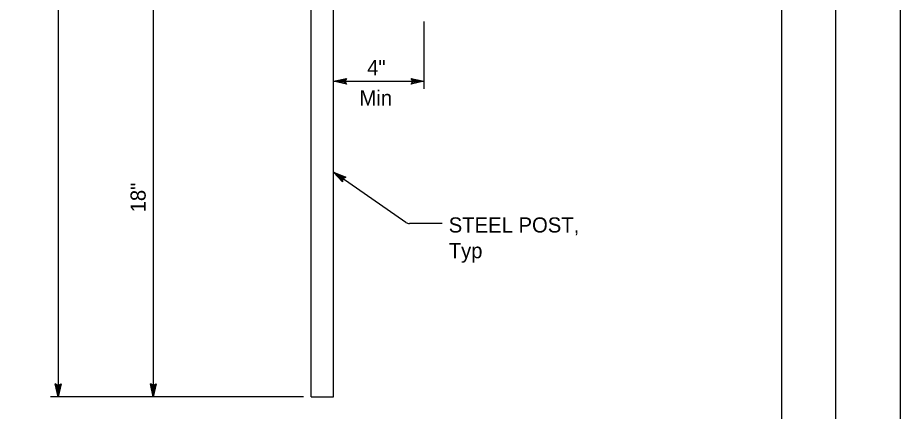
# Model space of a CAD drawing. Extents: x -894 to 866, y -472 to 714.
# Drawn here: x 458.1 to 866, y -215.5 to -33.4 of the extents above; entities that cross this region are included whole.
import ezdxf

# ---------------------------------------------------------------- set-up
doc = ezdxf.new("R2010")
doc.units = 0
for name, color, linetype in [('60 Nongeo Data', 7, 'Continuous'), ('border_PLOTTING-ELEMENTS', 7, 'Continuous'), ('border_rw_22x34_Cut_Lines', 7, 'Continuous'), ('border_SHEET', 7, 'Continuous'), ('mc_FENCE', 7, 'Continuous'), ('mc_FENCE-anno', 7, 'Continuous')]:
    doc.layers.add(name, color=color, linetype=linetype)

# ---------------------------------------------------------------- blocks, each defined once
blk = doc.blocks.new('AHT')
at = {"layer": '60 Nongeo Data'}
blk.add_lwpolyline([(-5.9055, 1.3189), (0, 0), (-5.9059, -1.3094), (-5.6957, -0.9602), (-1.3693, -0.0035), (-5.6968, 0.9693), (-5.4886, 0.6205), (-2.7193, 0.002), (-5.4858, -0.6114), (-5.2756, -0.2622), (-4.0791, 0.0031), (-5.2799, 0.2713), (-5.1181, 0), (-5.9059, -1.3094), (-5.1181, 0)], close=True, dxfattribs=at)

msp = doc.modelspace()

# ---------------------------------------------------------------- linework, layer by layer
at = {"layer": 'border_PLOTTING-ELEMENTS'}
for points in [[(-894.04, -472.44), (865.96, -472.44), (865.96, 713.56), (-894.04, 713.56)], [(-864.04, 670.56), (835.96, 670.56), (835.96, -429.44), (-864.04, -429.44)]]:
    msp.add_lwpolyline(points, close=True, dxfattribs=at)
at = {"layer": 'border_rw_22x34_Cut_Lines'}
msp.add_lwpolyline([(-864.04, 670.56), (835.96, 670.56), (835.96, -429.44), (-864.04, -429.44)], close=True, dxfattribs=at)
at = {"layer": 'border_SHEET'}
msp.add_line((810.96, 645.56), (810.96, -404.44), dxfattribs=at)
at = {"layer": 'mc_FENCE'}
for p, q in [((593.67, -208.69), (593.67, 374.65)), ((604.08, -208.69), (604.08, 374.65)), ((593.67, -208.69), (604.08, -208.69))]:
    msp.add_line(p, q, dxfattribs=at)
at = {"layer": 'mc_FENCE-anno'}
for p, q in [((476.77, 374.65), (476.77, -208.69)), ((520.71, -21.19), (520.71, -208.69)), ((645.75, -35.11), (645.75, -66.29)), ((604.08, -62.79), (645.75, -62.79)), ((637.43, -128.05), (604.08, -104.76)), ((654.17, -128.6), (639.15, -128.6)), ((590.17, -208.69), (473.27, -208.69)), ((535.62, -208.69), (517.21, -208.69)), ((590.17, -208.69), (517.21, -208.69))]:
    msp.add_line(p, q, dxfattribs=at)
msp.add_lwpolyline([(608.17, -109.22), (604.08, -104.76), (609.67, -107.07), (609.3, -107.23), (605.2, -105.54), (608.2, -108.81), (608.22, -108.41), (606.31, -106.32), (608.93, -107.4), (608.56, -107.56), (607.42, -107.1), (608.25, -108), (608.28, -107.69), (609.67, -107.07), (608.28, -107.69)], close=True, dxfattribs=at)
msp.add_arc((639.15, -125.6), 3, 235.0614, 270, dxfattribs=at)

# ---------------------------------------------------------------- block references
at = {"layer": 'mc_FENCE-anno', "xscale": 1.000355576626763, "yscale": 0.9987444355667161}
for p, rotation in [((604.08, -62.79), 180), ((476.77, -208.69), -90), ((520.71, -208.69), -90)]:
    msp.add_blockref('AHT', p, dxfattribs=dict(at, rotation=rotation))
msp.add_blockref('AHT', (645.75, -62.79), dxfattribs=at)

# ---------------------------------------------------------------- texts
at = {"layer": 'mc_FENCE-anno'}
for s, p in [('4"', (619.56, -60)), ('Min', (616, -74)), ('STEEL POST,', (657.25, -132.74)), ('Typ', (657.25, -144.64))]:
    msp.add_text(s, height=7, dxfattribs=at).set_placement(p)
msp.add_text('18"', height=7, rotation=90, dxfattribs=at).set_placement((517.21, -123.42))

doc.saveas('drawing.dxf')
